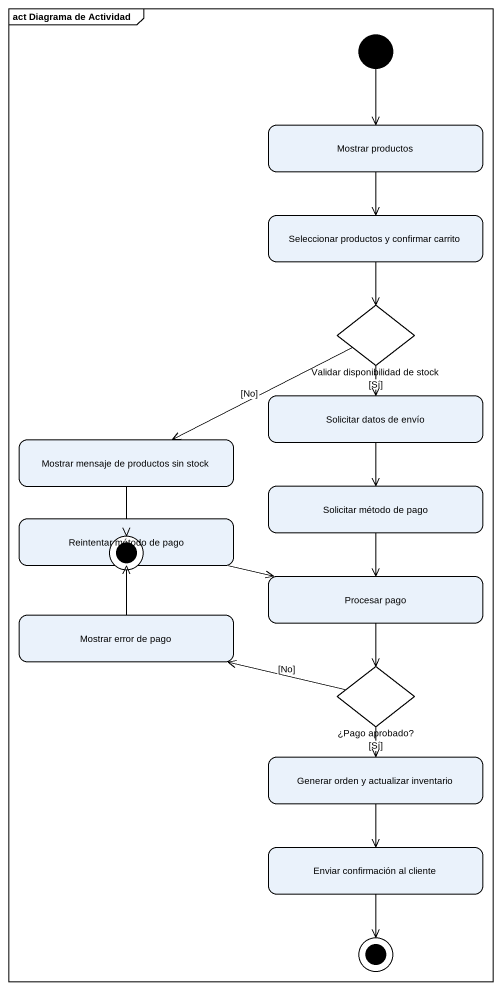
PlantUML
@startuml
mainframe act Diagrama de Actividad
hide empty description
state "Mostrar productos" as Mostrar_productos
state "Seleccionar productos y confirmar carrito" as Seleccionar_productos_y
state "Validar disponibilidad de stock" as Validar_disponibilidad_de <<choice>>
state "Solicitar datos de envío" as Solicitar_datos_de_envío
state "Mostrar mensaje de productos sin stock" as Mostrar_mensaje_de
state "Solicitar método de pago" as Solicitar_método_de_pago
state "Reintentar método de pago" as Reintentar_método_de_pago
state final1 <<end>>
state "Procesar pago" as Procesar_pago
state "Mostrar error de pago" as Mostrar_error_de_pago
state "¿Pago aprobado?" as Pago_aprobado <<choice>>
state "Generar orden y actualizar inventario" as Generar_orden_y_actualizar
state "Enviar confirmación al cliente" as Enviar_confirmación_al
state final2 <<end>>
[*] --> Mostrar_productos
Mostrar_productos --> Seleccionar_productos_y
Seleccionar_productos_y --> Validar_disponibilidad_de
Validar_disponibilidad_de --> Solicitar_datos_de_envío : [Sí]
Validar_disponibilidad_de -left-> Mostrar_mensaje_de : [No]
Solicitar_datos_de_envío --> Solicitar_método_de_pago
Mostrar_mensaje_de --> final1
Solicitar_método_de_pago --> Procesar_pago
Reintentar_método_de_pago -right-> Procesar_pago
Procesar_pago --> Pago_aprobado
Mostrar_error_de_pago -up-> Reintentar_método_de_pago
Pago_aprobado -left-> Mostrar_error_de_pago : [No]
Pago_aprobado --> Generar_orden_y_actualizar : [Sí]
Generar_orden_y_actualizar --> Enviar_confirmación_al
Enviar_confirmación_al --> final2
@enduml
